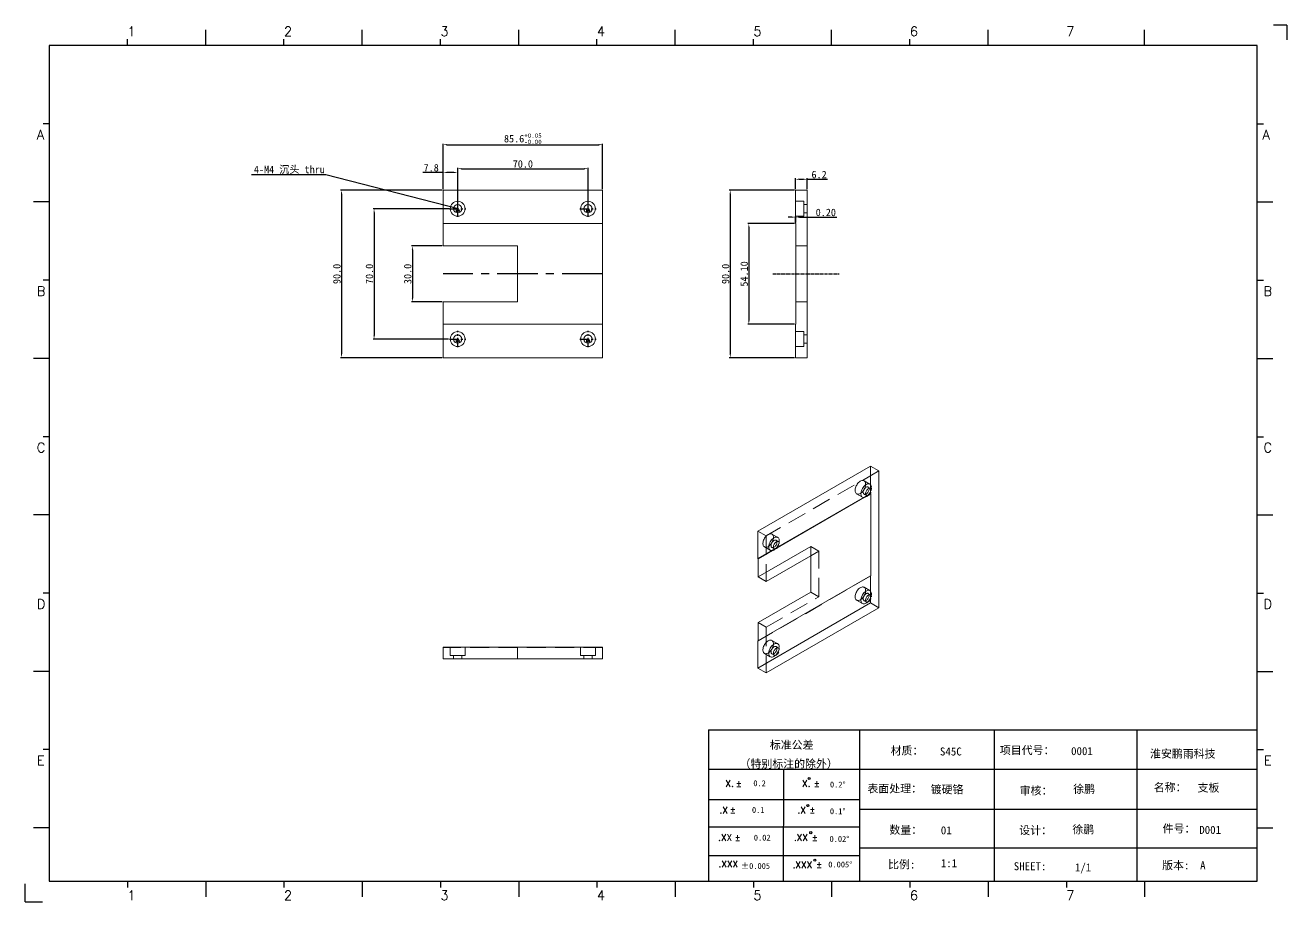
# Model space of a CAD drawing. Extents: x 83 to 30050, y -7164 to 695.
# Drawn here: x 11690 to 12368, y -3803 to -3333 of the extents above; entities that cross this region are included whole.
import ezdxf
from ezdxf.enums import TextEntityAlignment as Align

# ---------------------------------------------------------------- set-up
doc = ezdxf.new("R2010")
doc.units = 0
doc.header["$LTSCALE"] = 8
doc.header["$MEASUREMENT"] = 0
doc.header["$PDSIZE"] = 5
doc.linetypes.add('CENTER', pattern=[2, 1.25, -0.25, 0.25, -0.25])
doc.linetypes.add('HIDDEN', pattern=[1.905, 1.27, -0.635])
doc.layers.get('0').update_dxf_attribs({"linetype": 'CONTINUOUS'})
doc.layers.get('Defpoints').update_dxf_attribs({"linetype": 'CONTINUOUS'})
doc.layers.add('41', color=3, linetype='CONTINUOUS')
doc.layers.add('dim', color=82, linetype='CONTINUOUS', lineweight=9)
doc.layers.add('screw', color=33, linetype='CONTINUOUS', lineweight=13)
doc.styles.add('SIMPLEX', font='SIMPLEX')
doc.styles.get("Standard").update_dxf_attribs({"font": '', "height": 4})
doc.styles.add('TXT', font='txt.shx', dxfattribs={"bigfont": 'gbcbig.shx'})
doc.styles.get('Standard').set_extended_font_data('SimSun')
doc.dimstyles.new('ISO-25', dxfattribs={"dimtxt": 6, "dimasz": 2.5, "dimexe": 1.25, "dimexo": 0.625, "dimtad": 1, "dimdec": 1, "dimzin": 1, "dimdsep": 46, "dimtxsty": 'Standard', "dimcen": 2.5, "dimadec": 0, "dimazin": 0, "dimtm": 1e-09, "dimtfac": 1, "dimtdec": 1, "dimtmove": 0, "dimatfit": 3, "dimfxl": 1, "dimtolj": 1, "dimtzin": 0, "dimarcsym": 0})

# ---------------------------------------------------------------- blocks, each defined once
blk = doc.blocks.new('A$C0BB32EA6')
at = {"layer": '41'}
for p, q in [((90.21, 427.84), (90.21, 435.66)), ((168.4, 427.84), (168.4, 435.66)), ((168.4, 427.84), (168.4, 435.66)), ((168.4, 427.84), (168.4, 435.66)), ((246.58, 427.84), (246.58, 435.66)), ((246.58, 427.84), (246.58, 435.66)), ((324.77, 427.84), (324.77, 435.66)), ((402.96, 427.84), (402.96, 435.66)), ((481.15, 427.84), (481.15, 435.66)), ((559.34, 427.84), (559.34, 435.66)), ((51.11, 427.84), (51.11, 430.97)), ((129.3, 427.84), (129.3, 430.97)), ((129.3, 427.84), (129.3, 430.97)), ((129.3, 427.84), (129.3, 430.97)), ((207.49, 427.84), (207.49, 430.97)), ((207.49, 427.84), (207.49, 430.97)), ((285.68, 427.84), (285.68, 430.97)), ((363.87, 427.84), (363.87, 430.97)), ((442.06, 427.84), (442.06, 430.97)), ((615.63, 427.84), (12.02, 427.84)), ((12.02, 427.84), (12.02, 10.32)), ((615.63, 10.32), (615.63, 427.84)), ((12.02, 388.75), (8.89, 388.75)), ((615.63, 388.75), (618.76, 388.75)), ((12.02, 349.66), (4.2, 349.66)), ((615.63, 349.66), (623.45, 349.66)), ((12.02, 310.56), (8.89, 310.56)), ((615.63, 310.56), (618.76, 310.56)), ((12.02, 271.47), (4.2, 271.47)), ((615.63, 271.47), (623.45, 271.47)), ((12.02, 232.37), (8.89, 232.37)), ((615.63, 232.37), (618.76, 232.37)), ((12.02, 193.28), (4.2, 193.28)), ((615.63, 193.28), (623.45, 193.28)), ((12.02, 154.18), (8.89, 154.18)), ((615.63, 154.18), (618.76, 154.18)), ((12.02, 115.09), (4.2, 115.09)), ((615.63, 115.09), (623.45, 115.09)), ((341.34, 85.85), (615.63, 85.85)), ((341.34, 85.85), (341.34, 10.32)), ((416.87, 85.85), (416.87, 10.32)), ((484.16, 85.85), (484.16, 10.32)), ((555.4, 85.7), (555.4, 10.17)), ((12.02, 76), (8.89, 76)), ((615.63, 76), (618.76, 76)), ((615.63, 66.14), (341.34, 66.14)), ((378.86, 10.02), (379.1, 65.84)), ((341.34, 51.12), (416.87, 51.12)), ((615.63, 46.17), (416.87, 46.17)), ((12.02, 36.9), (4.2, 36.9)), ((341.34, 37.5), (401.12, 37.5)), ((341.34, 37.5), (416.87, 37.5)), ((615.63, 36.9), (623.45, 36.9)), ((615.63, 26.74), (416.87, 26.74)), ((341.34, 23.05), (401.87, 23.05)), ((341.34, 23.05), (401.87, 23.05)), ((341.34, 23.05), (401.87, 23.05)), ((341.34, 23.05), (401.87, 23.05)), ((341.34, 23.05), (401.87, 23.05)), ((341.34, 23.05), (416.87, 23.05)), ((12.02, 10.32), (615.63, 10.32)), ((51.11, 10.32), (51.11, 7.19)), ((90.21, 10.32), (90.21, 2.5)), ((129.3, 10.32), (129.3, 7.19)), ((168.4, 10.32), (168.4, 2.5)), ((207.49, 10.32), (207.49, 7.19)), ((246.58, 10.32), (246.58, 2.5)), ((285.68, 10.32), (285.68, 7.19)), ((324.77, 10.32), (324.77, 2.5)), ((326.34, 10.32), (401.87, 10.32)), ((363.87, 10.32), (363.87, 7.19)), ((402.96, 10.32), (402.96, 2.5)), ((442.06, 10.32), (442.06, 7.19)), ((481.15, 10.32), (481.15, 2.5)), ((520.24, 10.32), (520.24, 7.19)), ((559.34, 10.32), (559.34, 2.5))]:
    blk.add_line(p, q, dxfattribs=at)
at = {"layer": '41', "linetype": 'Continuous'}
for p, q in [((630.37, 437.94), (623.79, 437.94)), ((630.37, 437.94), (630.37, 430.59)), ((0, 0), (0, 8.98)), ((0, 0), (8.64, 0))]:
    blk.add_line(p, q, dxfattribs=at)
at = {"layer": '41'}
for centre in [(391.73, 61.61), (391.07, 48.04), (392.49, 34.54), (394.6, 20.83)]:
    blk.add_circle(centre, 0.516, dxfattribs=at)
at = {"layer": '41', "style": 'SIMPLEX'}
for s, height, p in [('1', 4.69, (51.11, 432.54)), ('2', 4.69, (129.3, 432.54)), ('3', 4.69, (207.49, 432.54)), ('4', 4.69, (285.68, 432.54)), ('5', 4.69, (363.87, 432.54)), ('6', 4.69, (442.06, 432.54)), ('7', 4.69, (520.24, 432.54)), ('A', 4.75, (5.76, 380.93)), ('A', 4.75, (618.27, 380.93)), ('B', 4.75, (5.76, 302.74)), ('B', 4.75, (618.72, 302.74)), ('C', 4.75, (5.76, 224.55)), ('C', 4.75, (618.72, 224.55)), ('D', 4.75, (5.76, 146.37)), ('D', 4.75, (618.72, 146.37)), ('E', 4.75, (5.76, 68.18)), ('E', 4.75, (618.95, 68.18)), ('X.', 3.284, (349.84, 57.49)), ('%%p', 3.284, (355.04, 57.36)), ('X.', 3.284, (388.21, 57.49)), ('%%p', 3.284, (394.07, 57.36)), ('.X', 3.284, (346.89, 44.16)), ('%%p', 3.284, (352.09, 44.33)), ('.X', 3.284, (385.9, 44.16)), ('%%p', 3.284, (391.76, 44.33)), ('.XX', 3.284, (346.2, 30.42)), ('%%p', 3.284, (354.44, 30.46)), ('.XX', 3.284, (384.11, 30.42)), ('%%p', 3.284, (393.01, 30.46)), ('.XXX', 3.284, (383.48, 16.83)), ('%%p', 3.284, (395.11, 16.95)), ('1', 4.69, (51.11, 0.87)), ('2', 4.69, (129.3, 0.87)), ('3', 4.69, (207.49, 0.87)), ('4', 4.69, (285.68, 0.87)), ('5', 4.69, (363.87, 0.87)), ('6', 4.69, (442.06, 0.87)), ('7', 4.69, (520.24, 0.87))]:
    blk.add_text(s, height=height, dxfattribs=at).set_placement(p)
at = {"layer": '41', "linetype": 'Continuous'}
for s, p in [('标准公差', (372.08, 76.36)), ('材质：', (432.42, 73.5)), ('项目代号：', (486.99, 73.71)), ('淮安鹏雨科技', (562.04, 71.96)), ('（特别标注的除外）', (356.94, 66.94)), ('表面处理：', (420.83, 54.55)), ('审核：', (496.9, 53.5)), ('名称：', (563.9, 55.18)), ('数量：', (431.79, 33.91)), ('设计：', (496.69, 33.7)), ('件号：', (568.32, 34.55)), ('比例:', (431.16, 16.65)), ('SHEET:', (493.95, 15.75)), ('1/1', (524.5, 15.18)), ('版本:', (568.11, 16.23))]:
    blk.add_text(s, height=4, dxfattribs=at).set_placement(p)
at = {"layer": '41'}
for s, p in [('0.2', (363.82, 57.75)), ('0.2%%D', (402.12, 57.11)), ('0.1', (363.14, 44.41)), ('0.1%%D', (402.07, 43.76)), ('0.02', (364.07, 30.58)), ('0.02%%D', (401.9, 29.93)), ('0.005%%D', (401.27, 17.16))]:
    blk.add_text(s, height=2.929, dxfattribs=at).set_placement(p)
at = {"layer": '41', "style": 'SIMPLEX'}
blk.add_text('.XXX', height=3.284, dxfattribs=at).set_placement((351.31, 18.87), align=Align.MIDDLE_CENTER)
at = {"layer": '41'}
blk.add_text('%%P0.005', height=2.929, dxfattribs=at).set_placement((364.87, 17.89), align=Align.MIDDLE_CENTER)
at = {"layer": '41', "linetype": 'Continuous'}
for tag, p in [('材质', (457.07, 73.08)), ('代号', (522.6, 73.29)), ('表面处理', (452.44, 54.13)), ('审核', (523.65, 54.34)), ('名称', (585.81, 54.97)), ('数量', (457.5, 33.7)), ('设计', (523.23, 34.13)), ('件号', (586.65, 33.91)), ('比例', (457.5, 17.28)), ('版本', (587.08, 16.23))]:
    blk.add_attdef(tag, p, '', height=4, dxfattribs=at)
blk = doc.blocks.new('screw_m4_h')
at = {"layer": 'screw', "color": 1, "linetype": 'CENTER', "ltscale": 0.508}
for p, q in [((-4.4, 0), (4.4, 0)), ((0, -4.4), (0, 4.4))]:
    blk.add_line(p, q, dxfattribs=at)
at = {"layer": 'screw', "color": 33, "linetype": 'Continuous'}
for radius in [4, 2.25]:
    blk.add_circle((0, 0), radius, dxfattribs=at)
at = {"layer": 'screw', "color": 6, "linetype": 'Continuous', "style": 'TXT'}
blk.add_text('M4', height=1.2, dxfattribs=at).set_placement((-1.04, -1.6))
blk = doc.blocks.new('*D861')
at = {"layer": 'Defpoints', "color": 0}
for p in [(11914.93, -3451.29), (11898.41, -3481.29), (11914.93, -3481.29)]:
    blk.add_point(p, dxfattribs=at)
at = {"layer": 'dim', "color": 0, "lineweight": -2}
for p, q in [((11914.43, -3451.29), (11897.91, -3451.29)), ((11898.41, -3453.29), (11898.41, -3479.29)), ((11914.43, -3481.29), (11897.91, -3481.29))]:
    blk.add_line(p, q, dxfattribs=at)
at = {"layer": 'dim', "color": 0}
for points in [[(11898.07, -3453.29), (11898.74, -3453.29), (11898.41, -3451.29)], [(11898.07, -3479.29), (11898.74, -3479.29), (11898.41, -3481.29)]]:
    blk.add_solid(points, dxfattribs=at)
at = {"layer": 'dim', "color": 0, "insert": (11895.91, -3466.29), "char_height": 4, "attachment_point": 5, "rotation": 90}
blk.add_mtext('\\A1;30.0', dxfattribs=at)
blk = doc.blocks.new('*D862')
at = {"layer": 'Defpoints', "color": 0}
for p in [(11918.73, -3431.29), (11877.82, -3501.29), (11918.33, -3501.29)]:
    blk.add_point(p, dxfattribs=at)
at = {"layer": 'dim', "color": 0, "lineweight": -2}
for p, q in [((11918.23, -3431.29), (11877.32, -3431.29)), ((11877.82, -3433.29), (11877.82, -3499.29)), ((11917.83, -3501.29), (11877.32, -3501.29))]:
    blk.add_line(p, q, dxfattribs=at)
at = {"layer": 'dim', "color": 0}
for points in [[(11877.49, -3433.29), (11878.16, -3433.29), (11877.82, -3431.29)], [(11877.49, -3499.29), (11878.16, -3499.29), (11877.82, -3501.29)]]:
    blk.add_solid(points, dxfattribs=at)
at = {"layer": 'dim', "color": 0, "insert": (11875.32, -3466.29), "char_height": 4, "attachment_point": 5, "rotation": 90}
blk.add_mtext('\\A1;70.0', dxfattribs=at)
blk = doc.blocks.new('*D863')
at = {"layer": 'Defpoints', "color": 0}
for p in [(11914.93, -3421.29), (11860.35, -3511.29), (11914.93, -3511.29)]:
    blk.add_point(p, dxfattribs=at)
at = {"layer": 'dim', "color": 0, "lineweight": -2}
for p, q in [((11914.43, -3421.29), (11859.85, -3421.29)), ((11860.35, -3423.29), (11860.35, -3509.29)), ((11914.43, -3511.29), (11859.85, -3511.29))]:
    blk.add_line(p, q, dxfattribs=at)
at = {"layer": 'dim', "color": 0}
for points in [[(11860.01, -3423.29), (11860.68, -3423.29), (11860.35, -3421.29)], [(11860.01, -3509.29), (11860.68, -3509.29), (11860.35, -3511.29)]]:
    blk.add_solid(points, dxfattribs=at)
at = {"layer": 'dim', "color": 0, "insert": (11857.85, -3466.29), "char_height": 4, "attachment_point": 5, "rotation": 90}
blk.add_mtext('\\A1;90.0', dxfattribs=at)
blk = doc.blocks.new('*D864')
at = {"layer": 'Defpoints', "color": 0}
for p in [(12000.53, -3396.89), (11914.93, -3421.29), (12000.53, -3421.29)]:
    blk.add_point(p, dxfattribs=at)
at = {"layer": 'dim', "color": 0, "lineweight": -2}
for p, q in [((11914.93, -3420.79), (11914.93, -3396.39)), ((11916.93, -3396.89), (11998.53, -3396.89)), ((12000.53, -3420.79), (12000.53, -3396.39))]:
    blk.add_line(p, q, dxfattribs=at)
at = {"layer": 'dim', "color": 0}
for points in [[(11916.93, -3396.55), (11916.93, -3397.22), (11914.93, -3396.89)], [(11998.53, -3396.55), (11998.53, -3397.22), (12000.53, -3396.89)]]:
    blk.add_solid(points, dxfattribs=at)
at = {"layer": 'dim', "color": 0, "insert": (11957.73, -3393.65), "char_height": 4, "attachment_point": 5}
blk.add_mtext('\\A1;85.6{\\H2.400000;\\S+0.05^ -0.00;}', dxfattribs=at)
blk = doc.blocks.new('*D865')
at = {"layer": 'Defpoints', "color": 0}
for p in [(11914.93, -3411.78), (11914.93, -3421.29), (11922.73, -3431.29)]:
    blk.add_point(p, dxfattribs=at)
at = {"layer": 'dim', "color": 0, "lineweight": -2}
for p, q in [((11914.93, -3411.78), (11904.09, -3411.78)), ((11914.93, -3420.79), (11914.93, -3411.28)), ((11920.73, -3411.78), (11916.93, -3411.78)), ((11922.73, -3430.79), (11922.73, -3411.28))]:
    blk.add_line(p, q, dxfattribs=at)
at = {"layer": 'dim', "color": 0}
for points in [[(11916.93, -3411.45), (11916.93, -3412.11), (11914.93, -3411.78)], [(11920.73, -3411.45), (11920.73, -3412.11), (11922.73, -3411.78)]]:
    blk.add_solid(points, dxfattribs=at)
at = {"layer": 'dim', "color": 0, "insert": (11908.51, -3409.28), "char_height": 4, "attachment_point": 5}
blk.add_mtext('\\A1;7.8', dxfattribs=at)
blk = doc.blocks.new('*D866')
at = {"layer": 'Defpoints', "color": 0}
for p in [(11992.73, -3409.77), (11922.73, -3431.29), (11992.73, -3431.29)]:
    blk.add_point(p, dxfattribs=at)
at = {"layer": 'dim', "color": 0, "lineweight": -2}
for p, q in [((11922.73, -3430.79), (11922.73, -3409.27)), ((11924.73, -3409.77), (11990.73, -3409.77)), ((11992.73, -3430.79), (11992.73, -3409.27))]:
    blk.add_line(p, q, dxfattribs=at)
at = {"layer": 'dim', "color": 0}
for points in [[(11924.73, -3409.44), (11924.73, -3410.1), (11922.73, -3409.77)], [(11990.73, -3409.44), (11990.73, -3410.1), (11992.73, -3409.77)]]:
    blk.add_solid(points, dxfattribs=at)
at = {"layer": 'dim', "color": 0, "insert": (11957.73, -3407.27), "char_height": 4, "attachment_point": 5}
blk.add_mtext('\\A1;70.0', dxfattribs=at)
blk = doc.blocks.new('*D867')
at = {"layer": 'Defpoints', "color": 0}
for p in [(12104.19, -3439.24), (12079.12, -3493.34), (12104.19, -3493.34)]:
    blk.add_point(p, dxfattribs=at)
at = {"layer": 'dim', "color": 0, "lineweight": -2}
for p, q in [((12103.69, -3439.24), (12078.62, -3439.24)), ((12079.12, -3441.24), (12079.12, -3491.34)), ((12103.69, -3493.34), (12078.62, -3493.34))]:
    blk.add_line(p, q, dxfattribs=at)
at = {"layer": 'dim', "color": 0}
for points in [[(12078.79, -3441.24), (12079.45, -3441.24), (12079.12, -3439.24)], [(12078.79, -3491.34), (12079.45, -3491.34), (12079.12, -3493.34)]]:
    blk.add_solid(points, dxfattribs=at)
at = {"layer": 'dim', "color": 0, "insert": (12076.62, -3466.29), "char_height": 4, "attachment_point": 5, "rotation": 90}
blk.add_mtext('\\A1;54.10', dxfattribs=at)
blk = doc.blocks.new('*D868')
at = {"layer": 'Defpoints', "color": 0}
for p in [(12104.19, -3421.29), (12069.14, -3511.29), (12104.19, -3511.29)]:
    blk.add_point(p, dxfattribs=at)
at = {"layer": 'dim', "color": 0, "lineweight": -2}
for p, q in [((12103.69, -3421.29), (12068.64, -3421.29)), ((12069.14, -3423.29), (12069.14, -3509.29)), ((12103.69, -3511.29), (12068.64, -3511.29))]:
    blk.add_line(p, q, dxfattribs=at)
at = {"layer": 'dim', "color": 0}
for points in [[(12068.81, -3423.29), (12069.47, -3423.29), (12069.14, -3421.29)], [(12068.81, -3509.29), (12069.47, -3509.29), (12069.14, -3511.29)]]:
    blk.add_solid(points, dxfattribs=at)
at = {"layer": 'dim', "color": 0, "insert": (12066.64, -3466.29), "char_height": 4, "attachment_point": 5, "rotation": 90}
blk.add_mtext('\\A1;90.0', dxfattribs=at)
blk = doc.blocks.new('*D869')
at = {"layer": 'Defpoints', "color": 0}
for p in [(12104.19, -3421.29), (12110.39, -3415.45), (12110.39, -3421.29)]:
    blk.add_point(p, dxfattribs=at)
at = {"layer": 'dim', "color": 0, "lineweight": -2}
for p, q in [((12104.19, -3420.79), (12104.19, -3414.95)), ((12110.39, -3420.79), (12110.39, -3414.95)), ((12106.19, -3415.45), (12108.39, -3415.45)), ((12110.39, -3415.45), (12121.31, -3415.45))]:
    blk.add_line(p, q, dxfattribs=at)
at = {"layer": 'dim', "color": 0}
for points in [[(12106.19, -3415.12), (12106.19, -3415.78), (12104.19, -3415.45)], [(12108.39, -3415.12), (12108.39, -3415.78), (12110.39, -3415.45)]]:
    blk.add_solid(points, dxfattribs=at)
at = {"layer": 'dim', "color": 0, "insert": (12116.85, -3412.95), "char_height": 4, "attachment_point": 5}
blk.add_mtext('\\A1;6.2', dxfattribs=at)
blk = doc.blocks.new('*D870')
at = {"layer": 'Defpoints', "color": 0}
for p in [(12104.19, -3439.24), (12104.39, -3435.78), (12104.39, -3439.24)]:
    blk.add_point(p, dxfattribs=at)
at = {"layer": 'dim', "color": 0, "lineweight": -2}
for p, q in [((12104.19, -3438.74), (12104.19, -3435.28)), ((12104.39, -3438.74), (12104.39, -3435.28)), ((12102.19, -3435.78), (12100.19, -3435.78)), ((12104.19, -3435.78), (12104.39, -3435.78)), ((12106.39, -3435.78), (12126.38, -3435.78))]:
    blk.add_line(p, q, dxfattribs=at)
at = {"layer": 'dim', "color": 0}
for points in [[(12102.19, -3435.45), (12102.19, -3436.12), (12104.19, -3435.78)], [(12106.39, -3435.45), (12106.39, -3436.12), (12104.39, -3435.78)]]:
    blk.add_solid(points, dxfattribs=at)
at = {"layer": 'dim', "color": 0, "insert": (12120.47, -3433.28), "char_height": 4, "attachment_point": 5}
blk.add_mtext('\\A1;0.20', dxfattribs=at)

msp = doc.modelspace()

# ---------------------------------------------------------------- linework, layer by layer
at = {"color": 7, "linetype": 'Continuous', "lineweight": 15}
for p, q in [((12000.531, -3421.291), (11914.931, -3421.291)), ((11914.931, -3421.291), (11914.931, -3439.241)), ((12000.531, -3439.241), (12000.531, -3421.291)), ((12104.194, -3439.241), (12104.194, -3421.291)), ((12104.194, -3421.291), (12110.394, -3421.291)), ((12110.394, -3511.291), (12110.394, -3421.291)), ((11914.931, -3439.241), (12000.531, -3439.241)), ((11914.931, -3439.241), (11914.931, -3451.291)), ((12000.531, -3493.341), (12000.531, -3439.241)), ((12104.194, -3439.241), (12104.394, -3439.241)), ((12104.394, -3493.341), (12104.394, -3439.241)), ((11954.931, -3451.291), (11914.931, -3451.291)), ((11954.931, -3481.291), (11954.931, -3451.291)), ((11914.931, -3481.291), (11954.931, -3481.291)), ((11914.931, -3481.291), (11914.931, -3493.341)), ((12000.531, -3493.341), (11914.931, -3493.341)), ((11914.931, -3493.341), (11914.931, -3511.291)), ((12000.531, -3511.291), (12000.531, -3493.341)), ((12104.194, -3511.291), (12104.194, -3493.341)), ((12104.194, -3493.341), (12104.394, -3493.341)), ((11914.931, -3511.291), (12000.531, -3511.291)), ((12104.194, -3511.291), (12110.394, -3511.291)), ((12144.533, -3569.541), (12084.005, -3604.483)), ((12144.533, -3584.198), (12144.533, -3569.541)), ((12144.533, -3569.541), (12148.917, -3572.072)), ((12148.917, -3645.56), (12148.917, -3572.072)), ((12084.005, -3619.14), (12144.533, -3584.198)), ((12084.146, -3619.222), (12144.675, -3584.279)), ((12144.533, -3584.198), (12144.675, -3584.279)), ((12144.675, -3628.454), (12144.675, -3584.279)), ((12084.005, -3604.483), (12084.005, -3619.14)), ((12112.431, -3612.733), (12084.146, -3629.061)), ((12112.431, -3617.631), (12088.389, -3631.51)), ((12112.431, -3637.229), (12112.431, -3612.733)), ((12084.005, -3619.14), (12084.146, -3619.222)), ((12084.146, -3619.222), (12084.146, -3629.061)), ((12144.533, -3628.372), (12084.005, -3663.315)), ((12088.389, -3631.51), (12084.146, -3629.061)), ((12144.533, -3643.029), (12144.533, -3628.372)), ((12144.533, -3628.372), (12144.675, -3628.454)), ((12084.146, -3653.557), (12112.431, -3637.229)), ((12084.005, -3677.972), (12144.533, -3643.029)), ((12088.389, -3680.503), (12148.917, -3645.56)), ((12144.533, -3643.029), (12148.917, -3645.56)), ((12084.146, -3653.557), (12084.146, -3663.233)), ((12084.005, -3663.315), (12084.005, -3677.972)), ((11914.931, -3666.791), (11914.931, -3672.991)), ((11914.931, -3666.791), (12000.531, -3666.791)), ((12000.531, -3666.791), (12000.531, -3672.991)), ((11914.931, -3672.991), (12000.531, -3672.991)), ((12084.005, -3677.972), (12088.389, -3680.503))]:
    msp.add_line(p, q, dxfattribs=at)
at = {"color": 1, "linetype": 'CENTER', "ltscale": 0.508}
for p, q in [((11922.731, -3435.691), (11922.731, -3426.891)), ((11992.731, -3435.691), (11992.731, -3426.891)), ((11918.331, -3431.291), (11927.131, -3431.291)), ((11988.331, -3431.291), (11997.131, -3431.291)), ((11918.331, -3501.291), (11927.131, -3501.291)), ((11922.731, -3505.691), (11922.731, -3496.891)), ((11988.331, -3501.291), (11997.131, -3501.291)), ((11992.731, -3505.691), (11992.731, -3496.891))]:
    msp.add_line(p, q, dxfattribs=at)
at = {"color": 7, "linetype": 'HIDDEN', "lineweight": 0}
for p, q in [((12108.594, -3427.291), (12104.194, -3427.291)), ((12108.594, -3431.291), (12108.594, -3427.291)), ((12104.194, -3435.291), (12108.594, -3435.291)), ((12110.394, -3429.041), (12108.594, -3429.041)), ((12108.594, -3435.291), (12108.594, -3431.291)), ((12108.594, -3433.541), (12110.394, -3433.541)), ((12110.394, -3451.291), (12104.394, -3451.291)), ((12110.394, -3481.291), (12104.394, -3481.291)), ((12108.594, -3497.291), (12104.194, -3497.291)), ((12108.594, -3501.291), (12108.594, -3497.291)), ((12110.394, -3499.041), (12108.594, -3499.041)), ((12108.594, -3505.291), (12108.594, -3501.291)), ((12104.194, -3505.291), (12108.594, -3505.291)), ((12108.594, -3503.541), (12110.394, -3503.541)), ((12148.917, -3572.072), (12088.389, -3607.014)), ((12144.129, -3579.222), (12141.018, -3577.426)), ((12137.018, -3584.354), (12140.129, -3586.15)), ((12144.527, -3581.472), (12143.254, -3580.738)), ((12141.004, -3584.635), (12142.277, -3585.37)), ((12084.005, -3604.483), (12088.389, -3607.014)), ((12088.389, -3607.014), (12088.389, -3631.51)), ((12094.632, -3607.796), (12091.52, -3606)), ((12095.029, -3610.047), (12093.757, -3609.312)), ((12087.521, -3612.929), (12090.632, -3614.725)), ((12091.507, -3613.209), (12092.78, -3613.944)), ((12116.673, -3615.182), (12112.431, -3612.733)), ((12116.673, -3615.182), (12112.431, -3617.631)), ((12116.673, -3639.678), (12116.673, -3615.182)), ((12144.675, -3628.454), (12084.146, -3663.396)), ((12116.673, -3639.678), (12112.431, -3637.229)), ((12144.129, -3636.38), (12141.018, -3634.584)), ((12144.527, -3638.63), (12143.254, -3637.895)), ((12088.389, -3656.006), (12116.673, -3639.678)), ((12137.018, -3641.512), (12140.129, -3643.308)), ((12141.004, -3641.793), (12142.277, -3642.527)), ((12088.389, -3656.006), (12084.146, -3653.557)), ((12088.389, -3656.006), (12088.389, -3680.503)), ((12084.005, -3663.315), (12084.146, -3663.396)), ((12084.146, -3663.233), (12084.146, -3663.396)), ((12094.632, -3664.954), (12091.52, -3663.158)), ((12000.531, -3666.991), (11914.931, -3666.991)), ((11918.731, -3666.791), (11918.731, -3671.191)), ((11918.731, -3671.191), (11926.731, -3671.191)), ((11920.481, -3671.191), (11920.481, -3672.991)), ((11924.981, -3672.991), (11924.981, -3671.191)), ((11926.731, -3671.191), (11926.731, -3666.791)), ((11954.931, -3672.991), (11954.931, -3666.991)), ((11988.731, -3666.791), (11988.731, -3671.191)), ((11988.731, -3671.191), (11996.731, -3671.191)), ((11990.481, -3671.191), (11990.481, -3672.991)), ((11994.981, -3672.991), (11994.981, -3671.191)), ((11996.731, -3671.191), (11996.731, -3666.791)), ((12087.521, -3670.086), (12090.632, -3671.883)), ((12091.507, -3670.367), (12092.78, -3671.102)), ((12095.029, -3667.204), (12093.757, -3666.47))]:
    msp.add_line(p, q, dxfattribs=at)
at = {"color": 1, "linetype": 'CENTER', "ltscale": 2.17424}
msp.add_line((12000.531, -3466.291), (11914.931, -3466.291), dxfattribs=at)
at = {"color": 1, "linetype": 'CENTER', "ltscale": 0.15748}
msp.add_line((12092.056, -3466.291), (12127.701, -3466.291), dxfattribs=at)
at = {"color": 7, "linetype": 'Continuous', "lineweight": 15, "flags": 128}
for points in [[(12141.846, -3579.257), (12141.816, -3578.799), (12141.726, -3578.386), (12141.579, -3578.025), (12141.377, -3577.726), (12141.124, -3577.494), (12140.827, -3577.335), (12140.491, -3577.252), (12140.124, -3577.245), (12139.733, -3577.317), (12139.327, -3577.465), (12138.915, -3577.686), (12138.504, -3577.975), (12138.105, -3578.326), (12137.725, -3578.732), (12137.372, -3579.184), (12137.055, -3579.672), (12136.779, -3580.186), (12136.551, -3580.715), (12136.376, -3581.248), (12136.257, -3581.774), (12136.197, -3582.28), (12136.197, -3582.757), (12136.257, -3583.194), (12136.376, -3583.582), (12136.551, -3583.913), (12136.779, -3584.179), (12137.055, -3584.375), (12137.372, -3584.497), (12137.725, -3584.541), (12138.105, -3584.509), (12138.504, -3584.399), (12138.915, -3584.214), (12139.327, -3583.958), (12139.733, -3583.637), (12140.124, -3583.257), (12140.491, -3582.827), (12140.827, -3582.356), (12141.124, -3581.854), (12141.377, -3581.33), (12141.579, -3580.798), (12141.726, -3580.267), (12141.816, -3579.75), (12141.846, -3579.257)], [(12141.155, -3581.796), (12141.004, -3582.037), (12140.871, -3582.287)], [(12092.349, -3607.832), (12092.319, -3607.373), (12092.229, -3606.96), (12092.081, -3606.6), (12091.879, -3606.3), (12091.627, -3606.069), (12091.33, -3605.909), (12090.994, -3605.826), (12090.627, -3605.82), (12090.236, -3605.891), (12089.83, -3606.039), (12089.417, -3606.26), (12089.007, -3606.549), (12088.607, -3606.9), (12088.227, -3607.306), (12087.875, -3607.758), (12087.557, -3608.246), (12087.282, -3608.761), (12087.054, -3609.29), (12086.879, -3609.823), (12086.76, -3610.348), (12086.7, -3610.854), (12086.7, -3611.331), (12086.76, -3611.768), (12086.879, -3612.156), (12087.054, -3612.487), (12087.282, -3612.753), (12087.557, -3612.949), (12087.875, -3613.071), (12088.227, -3613.116), (12088.607, -3613.083), (12089.007, -3612.973), (12089.417, -3612.788), (12089.83, -3612.532), (12090.236, -3612.211), (12090.627, -3611.832), (12090.994, -3611.402), (12091.33, -3610.93), (12091.627, -3610.428), (12091.879, -3609.905), (12092.081, -3609.372), (12092.229, -3608.842), (12092.319, -3608.325), (12092.349, -3607.832)], [(12091.657, -3610.371), (12091.507, -3610.611), (12091.374, -3610.862)], [(12141.846, -3636.415), (12141.816, -3635.957), (12141.726, -3635.543), (12141.579, -3635.183), (12141.377, -3634.884), (12141.124, -3634.652), (12140.827, -3634.493), (12140.491, -3634.409), (12140.124, -3634.403), (12139.733, -3634.475), (12139.327, -3634.623), (12138.915, -3634.844), (12138.504, -3635.133), (12138.105, -3635.484), (12137.725, -3635.89), (12137.372, -3636.342), (12137.055, -3636.83), (12136.779, -3637.344), (12136.551, -3637.873), (12136.376, -3638.406), (12136.257, -3638.932), (12136.197, -3639.438), (12136.197, -3639.915), (12136.257, -3640.352), (12136.376, -3640.74), (12136.551, -3641.07), (12136.779, -3641.337), (12137.055, -3641.533), (12137.372, -3641.654), (12137.725, -3641.699), (12138.105, -3641.666), (12138.504, -3641.556), (12138.915, -3641.372), (12139.327, -3641.116), (12139.733, -3640.795), (12140.124, -3640.415), (12140.491, -3639.985), (12140.827, -3639.514), (12141.124, -3639.011), (12141.377, -3638.488), (12141.579, -3637.956), (12141.726, -3637.425), (12141.816, -3636.908), (12141.846, -3636.415)], [(12141.155, -3638.954), (12141.004, -3639.194), (12140.871, -3639.445)], [(12092.349, -3664.989), (12092.319, -3664.531), (12092.229, -3664.118), (12092.081, -3663.757), (12091.879, -3663.458), (12091.627, -3663.227), (12091.33, -3663.067), (12090.994, -3662.984), (12090.627, -3662.978), (12090.236, -3663.049), (12089.83, -3663.197), (12089.417, -3663.418), (12089.007, -3663.707), (12088.607, -3664.058), (12088.227, -3664.464), (12087.875, -3664.916), (12087.557, -3665.404), (12087.282, -3665.918), (12087.054, -3666.448), (12086.879, -3666.981), (12086.76, -3667.506), (12086.7, -3668.012), (12086.7, -3668.489), (12086.76, -3668.926), (12086.879, -3669.314), (12087.054, -3669.645), (12087.282, -3669.911), (12087.557, -3670.107), (12087.875, -3670.229), (12088.227, -3670.274), (12088.607, -3670.241), (12089.007, -3670.131), (12089.417, -3669.946), (12089.83, -3669.69), (12090.236, -3669.369), (12090.627, -3668.99), (12090.994, -3668.56), (12091.33, -3668.088), (12091.627, -3667.586), (12091.879, -3667.063), (12092.081, -3666.53), (12092.229, -3666), (12092.319, -3665.482), (12092.349, -3664.989)], [(12091.657, -3667.529), (12091.507, -3667.769), (12091.374, -3668.019)]]:
    msp.add_lwpolyline(points, dxfattribs=at)
at = {"color": 7, "linetype": 'HIDDEN', "lineweight": 0, "flags": 128}
for points in [[(12139.317, -3583.966), (12139.308, -3584.076), (12139.308, -3584.553), (12139.368, -3584.99), (12139.487, -3585.378), (12139.663, -3585.709), (12139.891, -3585.975), (12140.166, -3586.171), (12140.483, -3586.293), (12140.836, -3586.338), (12141.216, -3586.305), (12141.615, -3586.195), (12142.026, -3586.01), (12142.439, -3585.754), (12142.845, -3585.433), (12143.235, -3585.054), (12143.603, -3584.624), (12143.938, -3584.152), (12144.236, -3583.65), (12144.488, -3583.127), (12144.69, -3582.594), (12144.838, -3582.064), (12144.928, -3581.546), (12144.958, -3581.053), (12144.958, -3581.053)], [(12140.871, -3582.287), (12140.806, -3582.429), (12140.659, -3582.832), (12140.569, -3583.229), (12140.538, -3583.605), (12140.569, -3583.945), (12140.659, -3584.238), (12140.806, -3584.471), (12141.004, -3584.635), (12141.245, -3584.724), (12141.52, -3584.735), (12141.819, -3584.667), (12142.129, -3584.523), (12142.44, -3584.309), (12142.738, -3584.032), (12143.013, -3583.704), (12143.254, -3583.336), (12143.452, -3582.943), (12143.599, -3582.541), (12143.69, -3582.144), (12143.72, -3581.768), (12143.72, -3581.768)], [(12143.72, -3581.768), (12143.69, -3581.427), (12143.599, -3581.135), (12143.452, -3580.902), (12143.254, -3580.738), (12143.013, -3580.648), (12142.738, -3580.637), (12142.44, -3580.705), (12142.129, -3580.849), (12141.819, -3581.063), (12141.52, -3581.34), (12141.245, -3581.669), (12141.155, -3581.796)], [(12144.993, -3582.503), (12144.962, -3582.162), (12144.872, -3581.869), (12144.725, -3581.637), (12144.527, -3581.472), (12144.286, -3581.383), (12144.011, -3581.372), (12143.712, -3581.44), (12143.402, -3581.584), (12143.092, -3581.798), (12142.793, -3582.075), (12142.518, -3582.404), (12142.277, -3582.771), (12142.079, -3583.164), (12141.932, -3583.566), (12141.842, -3583.963), (12141.811, -3584.339), (12141.842, -3584.68), (12141.932, -3584.973), (12142.079, -3585.205), (12142.277, -3585.37), (12142.518, -3585.459), (12142.793, -3585.47), (12143.092, -3585.402), (12143.402, -3585.258), (12143.712, -3585.044), (12144.011, -3584.767), (12144.286, -3584.438), (12144.527, -3584.071), (12144.725, -3583.678), (12144.872, -3583.275), (12144.962, -3582.879), (12144.993, -3582.503)], [(12144.958, -3581.053), (12144.928, -3580.595), (12144.838, -3580.182), (12144.69, -3579.821), (12144.488, -3579.522), (12144.236, -3579.291), (12143.938, -3579.131), (12143.603, -3579.048), (12143.235, -3579.042), (12142.845, -3579.113), (12142.439, -3579.261), (12142.026, -3579.482), (12141.831, -3579.611)], [(12089.819, -3612.54), (12089.811, -3612.651), (12089.811, -3613.127), (12089.871, -3613.564), (12089.99, -3613.952), (12090.165, -3614.283), (12090.393, -3614.549), (12090.669, -3614.745), (12090.986, -3614.867), (12091.338, -3614.912), (12091.719, -3614.879), (12092.118, -3614.769), (12092.528, -3614.584), (12092.941, -3614.328), (12093.347, -3614.007), (12093.738, -3613.628), (12094.105, -3613.198), (12094.441, -3612.727), (12094.738, -3612.224), (12094.991, -3611.701), (12095.193, -3611.168), (12095.34, -3610.638), (12095.43, -3610.121), (12095.46, -3609.628), (12095.46, -3609.628)], [(12091.374, -3610.862), (12091.309, -3611.003), (12091.162, -3611.406), (12091.071, -3611.803), (12091.041, -3612.179), (12091.071, -3612.52), (12091.162, -3612.812), (12091.309, -3613.045), (12091.507, -3613.209), (12091.748, -3613.298), (12092.023, -3613.309), (12092.321, -3613.242), (12092.632, -3613.098), (12092.942, -3612.883), (12093.241, -3612.606), (12093.516, -3612.278), (12093.757, -3611.91), (12093.955, -3611.518), (12094.102, -3611.115), (12094.192, -3610.718), (12094.223, -3610.342), (12094.223, -3610.342)], [(12094.223, -3610.342), (12094.192, -3610.001), (12094.102, -3609.709), (12093.955, -3609.476), (12093.757, -3609.312), (12093.516, -3609.223), (12093.241, -3609.212), (12092.942, -3609.279), (12092.632, -3609.423), (12092.321, -3609.638), (12092.023, -3609.915), (12091.748, -3610.243), (12091.657, -3610.371)], [(12095.496, -3611.077), (12095.465, -3610.736), (12095.374, -3610.444), (12095.227, -3610.211), (12095.03, -3610.047), (12094.788, -3609.957), (12094.513, -3609.946), (12094.215, -3610.014), (12093.905, -3610.158), (12093.594, -3610.373), (12093.296, -3610.649), (12093.021, -3610.978), (12092.78, -3611.346), (12092.582, -3611.738), (12092.435, -3612.141), (12092.344, -3612.538), (12092.314, -3612.914), (12092.344, -3613.254), (12092.435, -3613.547), (12092.582, -3613.78), (12092.78, -3613.944), (12093.021, -3614.033), (12093.296, -3614.044), (12093.594, -3613.976), (12093.905, -3613.832), (12094.215, -3613.618), (12094.513, -3613.341), (12094.788, -3613.013), (12095.03, -3612.645), (12095.227, -3612.252), (12095.374, -3611.85), (12095.465, -3611.453), (12095.496, -3611.077)], [(12095.46, -3609.628), (12095.43, -3609.17), (12095.34, -3608.756), (12095.193, -3608.396), (12094.991, -3608.097), (12094.738, -3607.865), (12094.441, -3607.705), (12094.105, -3607.622), (12093.738, -3607.616), (12093.347, -3607.688), (12092.941, -3607.835), (12092.528, -3608.056), (12092.333, -3608.185)], [(12139.317, -3641.123), (12139.308, -3641.234), (12139.308, -3641.711), (12139.368, -3642.148), (12139.487, -3642.536), (12139.663, -3642.866), (12139.891, -3643.133), (12140.166, -3643.329), (12140.483, -3643.45), (12140.836, -3643.495), (12141.216, -3643.462), (12141.615, -3643.352), (12142.026, -3643.168), (12142.439, -3642.912), (12142.845, -3642.591), (12143.235, -3642.211), (12143.603, -3641.781), (12143.938, -3641.31), (12144.236, -3640.808), (12144.488, -3640.284), (12144.69, -3639.752), (12144.838, -3639.221), (12144.928, -3638.704), (12144.958, -3638.211), (12144.958, -3638.211)], [(12143.72, -3638.926), (12143.69, -3638.585), (12143.599, -3638.292), (12143.452, -3638.06), (12143.254, -3637.895), (12143.013, -3637.806), (12142.738, -3637.795), (12142.44, -3637.863), (12142.129, -3638.007), (12141.819, -3638.221), (12141.52, -3638.498), (12141.245, -3638.827), (12141.155, -3638.954)], [(12144.993, -3639.66), (12144.962, -3639.32), (12144.872, -3639.027), (12144.725, -3638.794), (12144.527, -3638.63), (12144.286, -3638.541), (12144.011, -3638.53), (12143.712, -3638.598), (12143.402, -3638.742), (12143.092, -3638.956), (12142.793, -3639.233), (12142.518, -3639.562), (12142.277, -3639.929), (12142.079, -3640.322), (12141.932, -3640.724), (12141.842, -3641.121), (12141.811, -3641.497), (12141.842, -3641.838), (12141.932, -3642.13), (12142.079, -3642.363), (12142.277, -3642.527), (12142.518, -3642.617), (12142.793, -3642.628), (12143.092, -3642.56), (12143.402, -3642.416), (12143.712, -3642.202), (12144.011, -3641.925), (12144.286, -3641.596), (12144.527, -3641.228), (12144.725, -3640.836), (12144.872, -3640.433), (12144.962, -3640.036), (12144.993, -3639.66)], [(12144.958, -3638.211), (12144.928, -3637.753), (12144.838, -3637.339), (12144.69, -3636.979), (12144.488, -3636.68), (12144.236, -3636.448), (12143.938, -3636.289), (12143.603, -3636.205), (12143.235, -3636.199), (12142.845, -3636.271), (12142.439, -3636.419), (12142.026, -3636.64), (12141.831, -3636.769)], [(12140.871, -3639.445), (12140.806, -3639.587), (12140.659, -3639.99), (12140.569, -3640.386), (12140.538, -3640.763), (12140.569, -3641.103), (12140.659, -3641.396), (12140.806, -3641.628), (12141.004, -3641.793), (12141.245, -3641.882), (12141.52, -3641.893), (12141.819, -3641.825), (12142.129, -3641.681), (12142.44, -3641.467), (12142.738, -3641.19), (12143.013, -3640.861), (12143.254, -3640.494), (12143.452, -3640.101), (12143.599, -3639.699), (12143.69, -3639.302), (12143.72, -3638.926), (12143.72, -3638.926)], [(12095.46, -3666.786), (12095.43, -3666.327), (12095.34, -3665.914), (12095.193, -3665.554), (12094.991, -3665.254), (12094.738, -3665.023), (12094.441, -3664.863), (12094.105, -3664.78), (12093.738, -3664.774), (12093.347, -3664.845), (12092.941, -3664.993), (12092.528, -3665.214), (12092.333, -3665.343)], [(12089.819, -3669.698), (12089.811, -3669.808), (12089.811, -3670.285), (12089.871, -3670.722), (12089.99, -3671.11), (12090.165, -3671.441), (12090.393, -3671.707), (12090.669, -3671.903), (12090.986, -3672.025), (12091.338, -3672.07), (12091.719, -3672.037), (12092.118, -3671.927), (12092.528, -3671.742), (12092.941, -3671.486), (12093.347, -3671.165), (12093.738, -3670.786), (12094.105, -3670.356), (12094.441, -3669.884), (12094.738, -3669.382), (12094.991, -3668.859), (12095.193, -3668.326), (12095.34, -3667.796), (12095.43, -3667.278), (12095.46, -3666.786), (12095.46, -3666.786)], [(12091.374, -3668.019), (12091.309, -3668.161), (12091.162, -3668.564), (12091.071, -3668.961), (12091.041, -3669.337), (12091.071, -3669.678), (12091.162, -3669.97), (12091.309, -3670.203), (12091.507, -3670.367), (12091.748, -3670.456), (12092.023, -3670.467), (12092.321, -3670.399), (12092.632, -3670.256), (12092.942, -3670.041), (12093.241, -3669.764), (12093.516, -3669.436), (12093.757, -3669.068), (12093.955, -3668.675), (12094.102, -3668.273), (12094.192, -3667.876), (12094.223, -3667.5), (12094.223, -3667.5)], [(12094.223, -3667.5), (12094.192, -3667.159), (12094.102, -3666.867), (12093.955, -3666.634), (12093.757, -3666.47), (12093.516, -3666.38), (12093.241, -3666.369), (12092.942, -3666.437), (12092.632, -3666.581), (12092.321, -3666.796), (12092.023, -3667.072), (12091.748, -3667.401), (12091.657, -3667.529)], [(12095.496, -3668.235), (12095.465, -3667.894), (12095.374, -3667.601), (12095.227, -3667.369), (12095.03, -3667.205), (12094.788, -3667.115), (12094.513, -3667.104), (12094.215, -3667.172), (12093.905, -3667.316), (12093.594, -3667.53), (12093.296, -3667.807), (12093.021, -3668.136), (12092.78, -3668.503), (12092.582, -3668.896), (12092.435, -3669.299), (12092.344, -3669.695), (12092.314, -3670.072), (12092.344, -3670.412), (12092.435, -3670.705), (12092.582, -3670.937), (12092.78, -3671.102), (12093.021, -3671.191), (12093.296, -3671.202), (12093.594, -3671.134), (12093.905, -3670.99), (12094.215, -3670.776), (12094.513, -3670.499), (12094.788, -3670.17), (12095.03, -3669.803), (12095.227, -3669.41), (12095.374, -3669.008), (12095.465, -3668.611), (12095.496, -3668.235)]]:
    msp.add_lwpolyline(points, dxfattribs=at)
at = {"color": 7, "linetype": 'Continuous', "lineweight": 15}
for centre in [(12145.558, -3584.666), (12096.061, -3613.24), (12145.558, -3641.823), (12096.061, -3670.398)]:
    msp.add_arc(centre, 6.281, 126.404444, 173.600932, dxfattribs=at)

# ---------------------------------------------------------------- block references
at = {"layer": '41', "linetype": 'Continuous', "xscale": 1.074954240000807, "yscale": 1.074954239999897, "zscale": 1.07495424}
msp.add_blockref('A$C0BB32EA6', (11690.44, -3803.493), dxfattribs=at).add_auto_attribs({'版本': 'A', '件号': 'D001', '名称': '支板', '设计': '徐鹏', '审核': '徐鹏', '代号': '0001', '比例': '1:1', '数量': '01', '表面处理': '镀硬铬', '材质': 'S45C'})
at = {"layer": 'screw'}
for p in [(11922.731, -3431.291), (11992.731, -3431.291), (11922.731, -3501.291), (11992.731, -3501.291)]:
    msp.add_blockref('screw_m4_h', p, dxfattribs=at)

# ---------------------------------------------------------------- texts
at = {"layer": 'dim', "insert": (11851.384, -3412.645), "char_height": 4, "attachment_point": 9}
msp.add_mtext('\\A1;4-M4 沉头 thru', dxfattribs=at)

# ---------------------------------------------------------------- dimensions: what is measured, and where the dimension line sits
at = {"layer": 'dim'}
for base, p1, p2, override, picture, middle in [((12000.531, -3396.888), (11914.931, -3421.291), (12000.531, -3421.291), {"dimtxt": 2.5, "dimasz": 2, "dimexe": 0.49975, "dimexo": 0.49975, "dimgap": 0.49975, "dimtol": 1, "dimlim": 0, "dimtp": 0.05, "dimtm": 0, "dimtfac": 0.6, "dimtdec": 2, "dimtolj": 1}, '*D864', (11957.731, -3393.655)), ((11914.931, -3411.78), (11922.731, -3431.291), (11914.931, -3421.291), {"dimtxt": 2.5, "dimasz": 2, "dimexe": 0.49975, "dimexo": 0.49975, "dimgap": 0.49975}, '*D865', (11908.509, -3409.28)), ((11992.731, -3409.769), (11922.731, -3431.291), (11992.731, -3431.291), {"dimtxt": 2.5, "dimasz": 2, "dimexe": 0.49975, "dimexo": 0.49975, "dimgap": 0.49975}, '*D866', (11957.731, -3407.269)), ((12110.394, -3415.45), (12104.194, -3421.291), (12110.394, -3421.291), {"dimtxt": 2.5, "dimasz": 2, "dimexe": 0.49975, "dimexo": 0.49975, "dimgap": 0.49975}, '*D869', (12116.85, -3412.95))]:
    dim = msp.add_linear_dim(base=base, p1=p1, p2=p2, dimstyle='ISO-25', override=override, dxfattribs=at)
    dim.commit()
    dim.dimension.update_dxf_attribs({"geometry": picture, "text_midpoint": middle})
for base, p1, p2, override, picture, middle in [((11860.347, -3511.291), (11914.931, -3421.291), (11914.931, -3511.291), {"dimtxt": 2.5, "dimasz": 2, "dimexe": 0.49975, "dimexo": 0.49975, "dimgap": 0.49975}, '*D863', (11857.847, -3466.291)), ((12069.141, -3511.291), (12104.194, -3421.291), (12104.194, -3511.291), {"dimtxt": 2.5, "dimasz": 2, "dimexe": 0.49975, "dimexo": 0.49975, "dimgap": 0.49975}, '*D868', (12066.641, -3466.291)), ((11877.823, -3501.291), (11918.731, -3431.291), (11918.331, -3501.291), {"dimtxt": 2.5, "dimasz": 2, "dimexe": 0.49975, "dimexo": 0.49975, "dimgap": 0.49975}, '*D862', (11875.324, -3466.291)), ((12079.119, -3493.341), (12104.194, -3439.241), (12104.194, -3493.341), {"dimtxt": 2.5, "dimasz": 2, "dimexe": 0.49975, "dimexo": 0.49975, "dimgap": 0.49975, "dimdec": 2}, '*D867', (12076.619, -3466.291)), ((11898.407, -3481.291), (11914.931, -3451.291), (11914.931, -3481.291), {"dimtxt": 2.5, "dimasz": 2, "dimexe": 0.49975, "dimexo": 0.49975, "dimgap": 0.49975}, '*D861', (11895.907, -3466.291))]:
    dim = msp.add_linear_dim(base=base, p1=p1, p2=p2, angle=90, dimstyle='ISO-25', override=override, dxfattribs=at)
    dim.commit()
    dim.dimension.update_dxf_attribs({"geometry": picture, "text_midpoint": middle})
dim = msp.add_linear_dim(base=(12104.394, -3435.784), p1=(12104.194, -3439.241), p2=(12104.394, -3439.241), dimstyle='ISO-25', override={"dimtxt": 2.5, "dimasz": 2, "dimexe": 0.49975, "dimexo": 0.49975, "dimgap": 0.49975, "dimdec": 2}, dxfattribs=at)
dim.commit()
dim.dimension.update_dxf_attribs({"geometry": '*D870', "text_midpoint": (12120.471, -3435.784), "dimtype": 160})

# ---------------------------------------------------------------- leaders
at = {"layer": 'dim', "annotation_type": 0, "has_hookline": 1, "hookline_direction": 1, "text_width": 39.444}
msp.add_leader([(11922.968, -3431.291), (11851.884, -3413.144)], dimstyle='ISO-25', override={"dimtxt": 2.5, "dimasz": 2, "dimexe": 0.49975, "dimexo": 0.49975, "dimgap": 0.49975}, dxfattribs=at)

doc.saveas('drawing.dxf')
